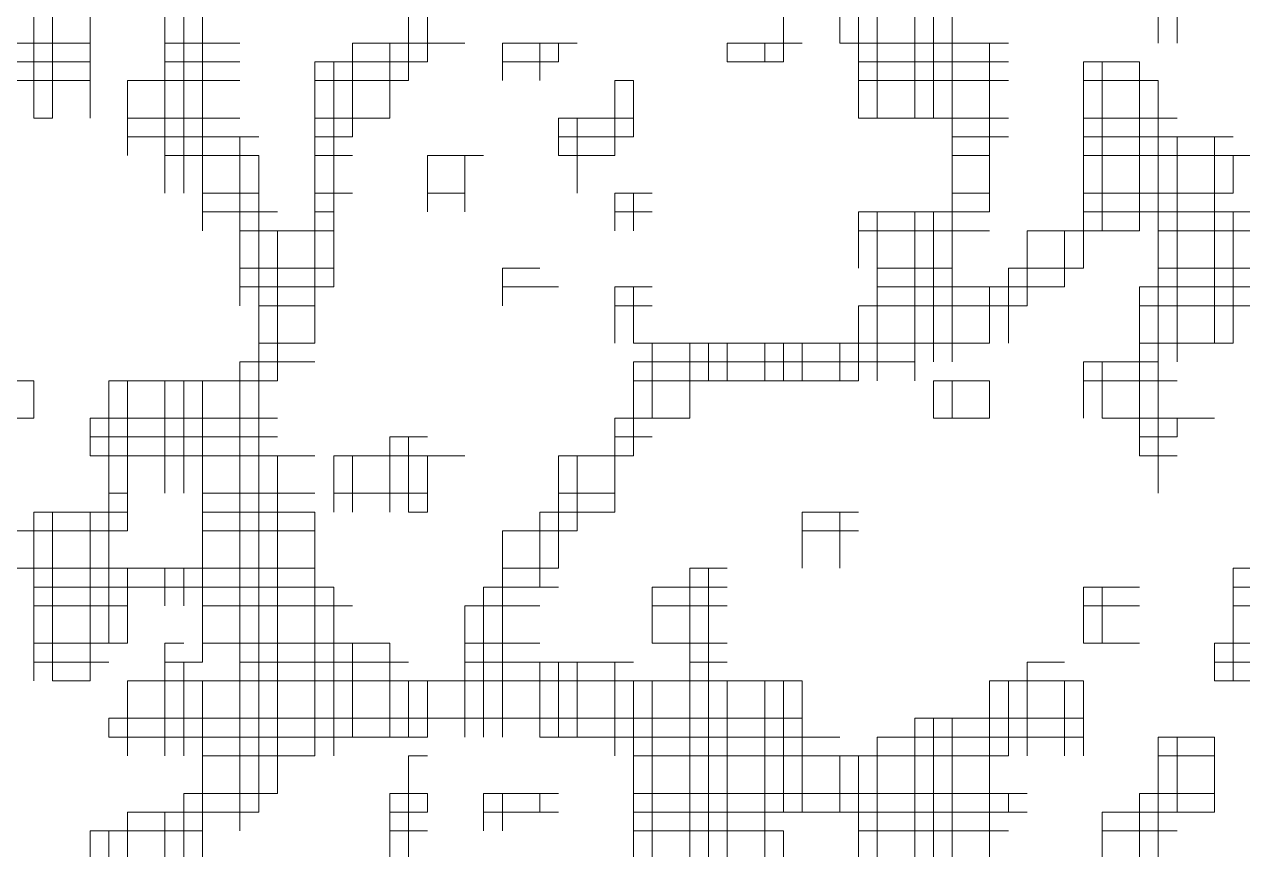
# Model space of a CAD drawing. Header units: millimetres. Extents: x 13268 to 164478, y 289082 to 363688.
# Drawn here: x 84923 to 86279, y 351152 to 352070 of the extents above; entities that cross this region are included whole.
import ezdxf

# ---------------------------------------------------------------- set-up
doc = ezdxf.new("R2010")
doc.units = ezdxf.units.MM

# ---------------------------------------------------------------- blocks, each defined once
blk = doc.blocks.new('A$C010A7659')
at = {"lineweight": 0}
for points in [[(2840.15, 2997.48), (2840.15, 2815.31)], [(2848.43, 2997.48), (2848.43, 2815.31)], [(2856.71, 2997.48), (2856.71, 2798.75)], [(2856.71, 2997.48), (2856.71, 2815.31)], [(3187.93, 2997.48), (3187.93, 2782.19)], [(3179.65, 2980.92), (3179.65, 2848.43)], [(3187.93, 2980.92), (3187.93, 2840.15)], [(3154.81, 2964.36), (3154.81, 2848.43)], [(3171.37, 2964.36), (3171.37, 2848.43)], [(3171.37, 2964.36), (3171.37, 2848.43)], [(3146.53, 2947.8), (3146.53, 2848.43)], [(2782.19, 2939.52), (2782.19, 2848.43)], [(2782.19, 2939.52), (2782.19, 2848.43)], [(3138.25, 2939.52), (3138.25, 2881.56)], [(3146.53, 2939.52), (3146.53, 2848.43)], [(2790.47, 2931.24), (2790.47, 2848.43)], [(2807.03, 2931.24), (2807.03, 2881.56)], [(2807.03, 2931.24), (2807.03, 2848.43)], [(3279.01, 2914.68), (3279.01, 2881.56)], [(3287.29, 2914.68), (3287.29, 2881.56)], [(2947.8, 2898.12), (2947.8, 2864.99)], [(2956.08, 2898.12), (2956.08, 2873.27)], [(3113.4, 2898.12), (3113.4, 2873.27)], [(2492.38, 2881.56), (2807.03, 2881.56)], [(2757.35, 2881.56), (2807.03, 2881.56)], [(2840.15, 2881.56), (2840.15, 2815.31)], [(2840.15, 2881.56), (2873.28, 2881.56)], [(2840.15, 2881.56), (2873.28, 2881.56)], [(2922.96, 2881.56), (2922.96, 2840.15)], [(2922.96, 2881.56), (2972.64, 2881.56)], [(2939.52, 2881.56), (2939.52, 2848.43)], [(2939.52, 2881.56), (2939.52, 2848.43)], [(2939.52, 2881.56), (2972.64, 2881.56)], [(2956.08, 2881.56), (2956.08, 2873.27)], [(2989.2, 2881.56), (2989.2, 2864.99)], [(2989.2, 2881.56), (3022.32, 2881.56)], [(2989.2, 2881.56), (3014.04, 2881.56)], [(3005.76, 2881.56), (3005.76, 2864.99)], [(3014.04, 2881.56), (3014.04, 2873.27)], [(3014.04, 2881.56), (3014.04, 2873.27)], [(3088.56, 2881.56), (3088.56, 2873.27)], [(3088.56, 2881.56), (3121.69, 2881.56)], [(3088.56, 2881.56), (3121.69, 2881.56)], [(3105.12, 2881.56), (3105.12, 2873.27)], [(3113.4, 2881.56), (3113.4, 2873.27)], [(3138.25, 2881.56), (3204.49, 2881.56)], [(3146.53, 2881.56), (3212.77, 2881.56)], [(3204.49, 2881.56), (3204.49, 2831.87)], [(3204.49, 2881.56), (3204.49, 2807.03)], [(2393.02, 2873.27), (2807.03, 2873.27)], [(2707.67, 2873.27), (2807.03, 2873.27)], [(2840.15, 2873.27), (2873.28, 2873.27)], [(2840.15, 2873.27), (2873.28, 2873.27)], [(2906.4, 2873.27), (2906.4, 2765.63)], [(2906.4, 2873.27), (2956.08, 2873.27)], [(2914.68, 2873.27), (2914.68, 2807.03)], [(2914.68, 2873.27), (2914.68, 2773.91)], [(2914.68, 2873.27), (2956.08, 2873.27)], [(2989.2, 2873.27), (3014.04, 2873.27)], [(2989.2, 2873.27), (3014.04, 2873.27)], [(3088.56, 2873.27), (3113.4, 2873.27)], [(3146.53, 2873.27), (3212.77, 2873.27)], [(3146.53, 2873.27), (3212.77, 2873.27)], [(3245.89, 2873.27), (3245.89, 2782.19)], [(3245.89, 2873.27), (3270.73, 2873.27)], [(3254.17, 2873.27), (3254.17, 2798.75)], [(3270.73, 2873.27), (3270.73, 2798.75)], [(2724.23, 2864.99), (2807.03, 2864.99)], [(2823.59, 2864.99), (2823.59, 2831.87)], [(2823.59, 2864.99), (2873.28, 2864.99)], [(2906.4, 2864.99), (2906.4, 2831.87)], [(2906.4, 2864.99), (2947.8, 2864.99)], [(3038.88, 2864.99), (3038.88, 2831.87)], [(3038.88, 2864.99), (3038.88, 2831.87)], [(3038.88, 2864.99), (3047.16, 2864.99)], [(3047.16, 2864.99), (3047.16, 2840.15)], [(3146.53, 2864.99), (3212.77, 2864.99)], [(3245.89, 2864.99), (3245.89, 2848.43)], [(3245.89, 2864.99), (3279.01, 2864.99)], [(3270.73, 2864.99), (3270.73, 2798.75)], [(3279.01, 2864.99), (3279.01, 2798.75)], [(2782.19, 2848.43), (2790.47, 2848.43)], [(2823.59, 2848.43), (2873.28, 2848.43)], [(2823.59, 2848.43), (2873.28, 2848.43)], [(2906.4, 2848.43), (2939.52, 2848.43)], [(2906.4, 2848.43), (2939.52, 2848.43)], [(3014.04, 2848.43), (3014.04, 2831.87)], [(3014.04, 2848.43), (3047.16, 2848.43)], [(3022.32, 2848.43), (3022.32, 2815.31)], [(3022.32, 2848.43), (3047.16, 2848.43)], [(3146.53, 2848.43), (3212.77, 2848.43)], [(3187.93, 2848.43), (3212.77, 2848.43)], [(3245.89, 2848.43), (3287.29, 2848.43)], [(3245.89, 2848.43), (3279.01, 2848.43)], [(3279.01, 2848.43), (3279.01, 2740.79)], [(2823.59, 2840.15), (2881.56, 2840.15)], [(2873.28, 2840.15), (2873.28, 2765.63)], [(2906.4, 2840.15), (2922.96, 2840.15)], [(3014.04, 2840.15), (3047.16, 2840.15)], [(3187.93, 2840.15), (3212.77, 2840.15)], [(3245.89, 2840.15), (3312.13, 2840.15)], [(3287.29, 2840.15), (3287.29, 2740.79)], [(3303.85, 2840.15), (3303.85, 2749.07)], [(3303.85, 2840.15), (3303.85, 2749.07)], [(2840.15, 2831.87), (2881.56, 2831.87)], [(2840.15, 2831.87), (2881.56, 2831.87)], [(2881.56, 2831.87), (2881.56, 2542.06)], [(2906.4, 2831.87), (2922.96, 2831.87)], [(2906.4, 2831.87), (2922.96, 2831.87)], [(2956.08, 2831.87), (2956.08, 2807.03)], [(2956.08, 2831.87), (2956.08, 2815.31)], [(2956.08, 2831.87), (2980.92, 2831.87)], [(2956.08, 2831.87), (2980.92, 2831.87)], [(2972.64, 2831.87), (2972.64, 2815.31)], [(2972.64, 2831.87), (2972.64, 2807.03)], [(3014.04, 2831.87), (3038.88, 2831.87)], [(3022.32, 2831.87), (3038.88, 2831.87)], [(3187.93, 2831.87), (3204.49, 2831.87)], [(3187.93, 2831.87), (3204.49, 2831.87)], [(3245.89, 2831.87), (3245.89, 2782.19)], [(3245.89, 2831.87), (3320.41, 2831.87)], [(3245.89, 2831.87), (3320.41, 2831.87)], [(3312.13, 2831.87), (3312.13, 2815.31)], [(2856.71, 2815.31), (2881.56, 2815.31)], [(2906.4, 2815.31), (2906.4, 2749.07)], [(2906.4, 2815.31), (2922.96, 2815.31)], [(2956.08, 2815.31), (2972.64, 2815.31)], [(3038.88, 2815.31), (3038.88, 2798.75)], [(3038.88, 2815.31), (3055.44, 2815.31)], [(3047.16, 2815.31), (3047.16, 2807.03)], [(3047.16, 2815.31), (3047.16, 2798.75)], [(3187.93, 2815.31), (3187.93, 2740.79)], [(3187.93, 2815.31), (3204.49, 2815.31)], [(3245.89, 2815.31), (3312.13, 2815.31)], [(2856.71, 2807.03), (2889.84, 2807.03)], [(2856.71, 2807.03), (2881.56, 2807.03)], [(2881.56, 2807.03), (2881.56, 2542.06)], [(2906.4, 2807.03), (2914.68, 2807.03)], [(2906.4, 2807.03), (2914.68, 2807.03)], [(3038.88, 2807.03), (3047.16, 2807.03)], [(3038.88, 2807.03), (3055.44, 2807.03)], [(3146.53, 2807.03), (3146.53, 2782.19)], [(3146.53, 2807.03), (3146.53, 2798.75)], [(3146.53, 2807.03), (3204.49, 2807.03)], [(3146.53, 2807.03), (3204.49, 2807.03)], [(3154.81, 2807.03), (3154.81, 2732.51)], [(3171.37, 2807.03), (3171.37, 2740.79)], [(3171.37, 2807.03), (3171.37, 2732.51)], [(3179.65, 2807.03), (3179.65, 2740.79)], [(3245.89, 2807.03), (3320.41, 2807.03)], [(3245.89, 2807.03), (3312.13, 2807.03)], [(3312.13, 2807.03), (3312.13, 2749.07)], [(2873.28, 2798.75), (2914.68, 2798.75)], [(2873.28, 2798.75), (2914.68, 2798.75)], [(2889.84, 2798.75), (2889.84, 2732.51)], [(3146.53, 2798.75), (3204.49, 2798.75)], [(3146.53, 2798.75), (3204.49, 2798.75)], [(3221.05, 2798.75), (3221.05, 2773.91)], [(3221.05, 2798.75), (3254.17, 2798.75)], [(3237.61, 2798.75), (3237.61, 2773.91)], [(3237.61, 2798.75), (3270.73, 2798.75)], [(3279.01, 2798.75), (3320.41, 2798.75)], [(3279.01, 2798.75), (3320.41, 2798.75)], [(2873.28, 2782.19), (2914.68, 2782.19)], [(2989.2, 2782.19), (2989.2, 2765.63)], [(2989.2, 2782.19), (3005.76, 2782.19)], [(3154.81, 2782.19), (3187.93, 2782.19)], [(3212.77, 2782.19), (3212.77, 2749.07)], [(3212.77, 2782.19), (3245.89, 2782.19)], [(3221.05, 2782.19), (3221.05, 2765.63)], [(3279.01, 2782.19), (3279.01, 2682.83)], [(3279.01, 2782.19), (3320.41, 2782.19)], [(2873.28, 2773.91), (2914.68, 2773.91)], [(2873.28, 2773.91), (2914.68, 2773.91)], [(2989.2, 2773.91), (3005.76, 2773.91)], [(2989.2, 2773.91), (3014.04, 2773.91)], [(3038.88, 2773.91), (3038.88, 2749.07)], [(3038.88, 2773.91), (3055.44, 2773.91)], [(3038.88, 2773.91), (3055.44, 2773.91)], [(3047.16, 2773.91), (3047.16, 2749.07)], [(3047.16, 2773.91), (3047.16, 2749.07)], [(3154.81, 2773.91), (3221.05, 2773.91)], [(3154.81, 2773.91), (3187.93, 2773.91)], [(3187.93, 2773.91), (3187.93, 2740.79)], [(3204.49, 2773.91), (3204.49, 2749.07)], [(3204.49, 2773.91), (3204.49, 2749.07)], [(3204.49, 2773.91), (3237.61, 2773.91)], [(3270.73, 2773.91), (3270.73, 2699.39)], [(3270.73, 2773.91), (3270.73, 2707.67)], [(3270.73, 2773.91), (3320.41, 2773.91)], [(3270.73, 2773.91), (3320.41, 2773.91)], [(2881.56, 2765.63), (2906.4, 2765.63)], [(3038.88, 2765.63), (3055.44, 2765.63)], [(3146.53, 2765.63), (3146.53, 2732.51)], [(3146.53, 2765.63), (3146.53, 2732.51)], [(3146.53, 2765.63), (3221.05, 2765.63)], [(3270.73, 2765.63), (3320.41, 2765.63)], [(2881.56, 2749.07), (2906.4, 2749.07)], [(2881.56, 2749.07), (2906.4, 2749.07)], [(3047.16, 2749.07), (3055.44, 2749.07)], [(3055.44, 2749.07), (3055.44, 2715.95)], [(3055.44, 2749.07), (3204.49, 2749.07)], [(3072, 2749.07), (3072, 2732.51)], [(3072, 2749.07), (3072, 2715.95)], [(3080.28, 2749.07), (3080.28, 2732.51)], [(3088.56, 2749.07), (3088.56, 2732.51)], [(3088.56, 2749.07), (3088.56, 2732.51)], [(3105.12, 2749.07), (3105.12, 2732.51)], [(3113.4, 2749.07), (3113.4, 2732.51)], [(3113.4, 2749.07), (3113.4, 2732.51)], [(3121.69, 2749.07), (3121.69, 2732.51)], [(3121.69, 2749.07), (3121.69, 2732.51)], [(3121.69, 2749.07), (3204.49, 2749.07)], [(3138.25, 2749.07), (3138.25, 2732.51)], [(3270.73, 2749.07), (3303.85, 2749.07)], [(3270.73, 2749.07), (3312.13, 2749.07)], [(2873.28, 2740.79), (2873.28, 2533.78)], [(2873.28, 2740.79), (2906.4, 2740.79)], [(3047.16, 2740.79), (3047.16, 2699.39)], [(3047.16, 2740.79), (3171.37, 2740.79)], [(3245.89, 2740.79), (3245.89, 2715.95)], [(3245.89, 2740.79), (3279.01, 2740.79)], [(3254.17, 2740.79), (3254.17, 2715.95)], [(2749.07, 2732.51), (2782.19, 2732.51)], [(2749.07, 2732.51), (2782.19, 2732.51)], [(2782.19, 2732.51), (2782.19, 2715.95)], [(2815.31, 2732.51), (2815.31, 2616.58)], [(2815.31, 2732.51), (2889.84, 2732.51)], [(2823.59, 2732.51), (2823.59, 2682.83)], [(2823.59, 2732.51), (2823.59, 2666.27)], [(2823.59, 2732.51), (2840.15, 2732.51)], [(2840.15, 2732.51), (2840.15, 2682.83)], [(2840.15, 2732.51), (2840.15, 2682.83)], [(2848.43, 2732.51), (2848.43, 2682.83)], [(2856.71, 2732.51), (2856.71, 2608.3)], [(2856.71, 2732.51), (2856.71, 2674.55)], [(2856.71, 2732.51), (2889.84, 2732.51)], [(3047.16, 2732.51), (3047.16, 2699.39)], [(3047.16, 2732.51), (3072, 2732.51)], [(3047.16, 2732.51), (3146.53, 2732.51)], [(3179.65, 2732.51), (3179.65, 2715.95)], [(3179.65, 2732.51), (3204.49, 2732.51)], [(3187.93, 2732.51), (3187.93, 2715.95)], [(3187.93, 2732.51), (3187.93, 2715.95)], [(3187.93, 2732.51), (3204.49, 2732.51)], [(3204.49, 2732.51), (3204.49, 2715.95)], [(3245.89, 2732.51), (3287.29, 2732.51)], [(3245.89, 2732.51), (3279.01, 2732.51)], [(3279.01, 2732.51), (3279.01, 2699.39)], [(2616.58, 2715.95), (2782.19, 2715.95)], [(2807.03, 2715.95), (2807.03, 2699.39)], [(2807.03, 2715.95), (2889.84, 2715.95)], [(2807.03, 2715.95), (2889.84, 2715.95)], [(3038.88, 2715.95), (3038.88, 2682.83)], [(3038.88, 2715.95), (3038.88, 2674.55)], [(3038.88, 2715.95), (3055.44, 2715.95)], [(3038.88, 2715.95), (3072, 2715.95)], [(3179.65, 2715.95), (3204.49, 2715.95)], [(3254.17, 2715.95), (3287.29, 2715.95)], [(3270.73, 2715.95), (3303.85, 2715.95)], [(3287.29, 2715.95), (3287.29, 2707.67)], [(2807.03, 2707.67), (2889.84, 2707.67)], [(2939.52, 2707.67), (2939.52, 2674.55)], [(2939.52, 2707.67), (2939.52, 2674.55)], [(2939.52, 2707.67), (2956.08, 2707.67)], [(2947.8, 2707.67), (2947.8, 2674.55)], [(3038.88, 2707.67), (3055.44, 2707.67)], [(3270.73, 2707.67), (3287.29, 2707.67)], [(2807.03, 2699.39), (2889.84, 2699.39)], [(2815.31, 2699.39), (2906.4, 2699.39)], [(2889.84, 2699.39), (2889.84, 2550.34)], [(2914.68, 2699.39), (2914.68, 2674.55)], [(2914.68, 2699.39), (2972.64, 2699.39)], [(2914.68, 2699.39), (2956.08, 2699.39)], [(2922.96, 2699.39), (2922.96, 2674.55)], [(2956.08, 2699.39), (2956.08, 2682.83)], [(2956.08, 2699.39), (2956.08, 2674.55)], [(3014.04, 2699.39), (3014.04, 2649.71)], [(3014.04, 2699.39), (3047.16, 2699.39)], [(3022.32, 2699.39), (3022.32, 2666.27)], [(3022.32, 2699.39), (3047.16, 2699.39)], [(3270.73, 2699.39), (3287.29, 2699.39)], [(2815.31, 2682.83), (2823.59, 2682.83)], [(2856.71, 2682.83), (2906.4, 2682.83)], [(2914.68, 2682.83), (2956.08, 2682.83)], [(3014.04, 2682.83), (3014.04, 2649.71)], [(3014.04, 2682.83), (3038.88, 2682.83)], [(2782.19, 2674.55), (2782.19, 2600.02)], [(2782.19, 2674.55), (2823.59, 2674.55)], [(2790.47, 2674.55), (2790.47, 2600.02)], [(2807.03, 2674.55), (2807.03, 2600.02)], [(2807.03, 2674.55), (2807.03, 2600.02)], [(2807.03, 2674.55), (2823.59, 2674.55)], [(2856.71, 2674.55), (2906.4, 2674.55)], [(2856.71, 2674.55), (2906.4, 2674.55)], [(2906.4, 2674.55), (2906.4, 2566.9)], [(2947.8, 2674.55), (2956.08, 2674.55)], [(3005.76, 2674.55), (3005.76, 2641.43)], [(3005.76, 2674.55), (3038.88, 2674.55)], [(3014.04, 2674.55), (3038.88, 2674.55)], [(3121.69, 2674.55), (3121.69, 2649.71)], [(3121.69, 2674.55), (3121.69, 2649.71)], [(3121.69, 2674.55), (3146.53, 2674.55)], [(3121.69, 2674.55), (3146.53, 2674.55)], [(3138.25, 2674.55), (3138.25, 2649.71)], [(2773.91, 2666.27), (2823.59, 2666.27)], [(2782.19, 2666.27), (2782.19, 2641.43)], [(2856.71, 2666.27), (2856.71, 2633.15)], [(2856.71, 2666.27), (2906.4, 2666.27)], [(2989.2, 2666.27), (2989.2, 2575.18)], [(2989.2, 2666.27), (3022.32, 2666.27)], [(3121.69, 2666.27), (3146.53, 2666.27)], [(2773.91, 2649.71), (2823.59, 2649.71)], [(2782.19, 2649.71), (2840.15, 2649.71)], [(2823.59, 2649.71), (2823.59, 2633.15)], [(2823.59, 2649.71), (2823.59, 2616.58)], [(2840.15, 2649.71), (2840.15, 2633.15)], [(2840.15, 2649.71), (2906.4, 2649.71)], [(2848.43, 2649.71), (2848.43, 2633.15)], [(2856.71, 2649.71), (2906.4, 2649.71)], [(2989.2, 2649.71), (2989.2, 2575.18)], [(2989.2, 2649.71), (3014.04, 2649.71)], [(2989.2, 2649.71), (3014.04, 2649.71)], [(3072, 2649.71), (3072, 2500.66)], [(3072, 2649.71), (3088.56, 2649.71)], [(3080.28, 2649.71), (3080.28, 2500.66)], [(3312.13, 2649.71), (3312.13, 2600.02)], [(3312.13, 2649.71), (3345.25, 2649.71)], [(2782.19, 2641.43), (2840.15, 2641.43)], [(2782.19, 2641.43), (2914.68, 2641.43)], [(2840.15, 2641.43), (2914.68, 2641.43)], [(2906.4, 2641.43), (2906.4, 2566.9)], [(2914.68, 2641.43), (2914.68, 2566.9)], [(2980.92, 2641.43), (2980.92, 2575.18)], [(2980.92, 2641.43), (3005.76, 2641.43)], [(2980.92, 2641.43), (3014.04, 2641.43)], [(3055.44, 2641.43), (3055.44, 2616.58)], [(3055.44, 2641.43), (3088.56, 2641.43)], [(3072, 2641.43), (3072, 2500.66)], [(3072, 2641.43), (3088.56, 2641.43)], [(3245.89, 2641.43), (3245.89, 2616.58)], [(3245.89, 2641.43), (3245.89, 2616.58)], [(3245.89, 2641.43), (3270.73, 2641.43)], [(3254.17, 2641.43), (3254.17, 2616.58)], [(3312.13, 2641.43), (3345.25, 2641.43)], [(3312.13, 2641.43), (3345.25, 2641.43)], [(2782.19, 2633.15), (2823.59, 2633.15)], [(2856.71, 2633.15), (2922.96, 2633.15)], [(2914.68, 2633.15), (2914.68, 2575.18)], [(2972.64, 2633.15), (2972.64, 2575.18)], [(2972.64, 2633.15), (3005.76, 2633.15)], [(3055.44, 2633.15), (3088.56, 2633.15)], [(3245.89, 2633.15), (3270.73, 2633.15)], [(3312.13, 2633.15), (3345.25, 2633.15)], [(2782.19, 2616.58), (2782.19, 2608.3)], [(2782.19, 2616.58), (2815.31, 2616.58)], [(2782.19, 2616.58), (2823.59, 2616.58)], [(2840.15, 2616.58), (2840.15, 2566.9)], [(2840.15, 2616.58), (2848.43, 2616.58)], [(2856.71, 2616.58), (2939.52, 2616.58)], [(2856.71, 2616.58), (2939.52, 2616.58)], [(2922.96, 2616.58), (2922.96, 2575.18)], [(2939.52, 2616.58), (2939.52, 2575.18)], [(2972.64, 2616.58), (3005.76, 2616.58)], [(2972.64, 2616.58), (3005.76, 2616.58)], [(3055.44, 2616.58), (3088.56, 2616.58)], [(3072, 2616.58), (3088.56, 2616.58)], [(3245.89, 2616.58), (3270.73, 2616.58)], [(3303.85, 2616.58), (3303.85, 2600.02)], [(3303.85, 2616.58), (3336.97, 2616.58)], [(3303.85, 2616.58), (3336.97, 2616.58)], [(2782.19, 2608.3), (2815.31, 2608.3)], [(2840.15, 2608.3), (2840.15, 2566.9)], [(2840.15, 2608.3), (2856.71, 2608.3)], [(2848.43, 2608.3), (2848.43, 2566.9)], [(2873.28, 2608.3), (2947.8, 2608.3)], [(2939.52, 2608.3), (2939.52, 2575.18)], [(2972.64, 2608.3), (2972.64, 2575.18)], [(2972.64, 2608.3), (3047.16, 2608.3)], [(3005.76, 2608.3), (3005.76, 2575.18)], [(3014.04, 2608.3), (3014.04, 2575.18)], [(3014.04, 2608.3), (3014.04, 2575.18)], [(3022.32, 2608.3), (3022.32, 2575.18)], [(3038.88, 2608.3), (3038.88, 2566.9)], [(3038.88, 2608.3), (3038.88, 2575.18)], [(3072, 2608.3), (3088.56, 2608.3)], [(3221.05, 2608.3), (3221.05, 2566.9)], [(3221.05, 2608.3), (3221.05, 2566.9)], [(3221.05, 2608.3), (3237.61, 2608.3)], [(3303.85, 2608.3), (3345.25, 2608.3)], [(2790.47, 2600.02), (2807.03, 2600.02)], [(2823.59, 2600.02), (2823.59, 2566.9)], [(2823.59, 2600.02), (2823.59, 2566.9)], [(2823.59, 2600.02), (3121.69, 2600.02)], [(2823.59, 2600.02), (2856.71, 2600.02)], [(2856.71, 2600.02), (2856.71, 2533.78)], [(2856.71, 2600.02), (2856.71, 2517.22)], [(2856.71, 2600.02), (3047.16, 2600.02)], [(2947.8, 2600.02), (2947.8, 2575.18)], [(2956.08, 2600.02), (2956.08, 2575.18)], [(2956.08, 2600.02), (2956.08, 2575.18)], [(3047.16, 2600.02), (3047.16, 2508.94)], [(3047.16, 2600.02), (3047.16, 2566.9)], [(3055.44, 2600.02), (3055.44, 2508.94)], [(3072, 2600.02), (3088.56, 2600.02)], [(3088.56, 2600.02), (3088.56, 2409.58)], [(3088.56, 2600.02), (3088.56, 2484.1)], [(3105.12, 2600.02), (3105.12, 2434.42)], [(3113.4, 2600.02), (3113.4, 2542.06)], [(3113.4, 2600.02), (3113.4, 2542.06)], [(3113.4, 2600.02), (3121.69, 2600.02)], [(3121.69, 2600.02), (3121.69, 2542.06)], [(3204.49, 2600.02), (3204.49, 2517.22)], [(3204.49, 2600.02), (3245.89, 2600.02)], [(3212.77, 2600.02), (3212.77, 2566.9)], [(3212.77, 2600.02), (3245.89, 2600.02)], [(3237.61, 2600.02), (3237.61, 2566.9)], [(3245.89, 2600.02), (3245.89, 2566.9)], [(3303.85, 2600.02), (3378.38, 2600.02)], [(2815.31, 2583.46), (2815.31, 2575.18)], [(2815.31, 2583.46), (3121.69, 2583.46)], [(3171.37, 2583.46), (3171.37, 2500.66)], [(3171.37, 2583.46), (3204.49, 2583.46)], [(3179.65, 2583.46), (3179.65, 2500.66)], [(3187.93, 2583.46), (3187.93, 2500.66)], [(3187.93, 2583.46), (3187.93, 2500.66)], [(3204.49, 2583.46), (3245.89, 2583.46)], [(2815.31, 2575.18), (2956.08, 2575.18)], [(2823.59, 2575.18), (2914.68, 2575.18)], [(3005.76, 2575.18), (3121.69, 2575.18)], [(3038.88, 2575.18), (3138.25, 2575.18)], [(3121.69, 2575.18), (3121.69, 2542.06)], [(3154.81, 2575.18), (3154.81, 2500.66)], [(3154.81, 2575.18), (3245.89, 2575.18)], [(3171.37, 2575.18), (3171.37, 2500.66)], [(3171.37, 2575.18), (3245.89, 2575.18)], [(3204.49, 2575.18), (3204.49, 2508.94)], [(3279.01, 2575.18), (3279.01, 2467.54)], [(3279.01, 2575.18), (3303.85, 2575.18)], [(3287.29, 2575.18), (3287.29, 2542.06)], [(3287.29, 2575.18), (3303.85, 2575.18)], [(3303.85, 2575.18), (3303.85, 2542.06)], [(2856.71, 2566.9), (2906.4, 2566.9)], [(2856.71, 2566.9), (2906.4, 2566.9)], [(2947.8, 2566.9), (2947.8, 2517.22)], [(2947.8, 2566.9), (2956.08, 2566.9)], [(3047.16, 2566.9), (3212.77, 2566.9)], [(3047.16, 2566.9), (3212.77, 2566.9)], [(3138.25, 2566.9), (3138.25, 2542.06)], [(3146.53, 2566.9), (3146.53, 2500.66)], [(3146.53, 2566.9), (3146.53, 2484.1)], [(3279.01, 2566.9), (3303.85, 2566.9)], [(3279.01, 2566.9), (3303.85, 2566.9)], [(2848.43, 2550.34), (2848.43, 2517.22)], [(2848.43, 2550.34), (2889.84, 2550.34)], [(2939.52, 2550.34), (2939.52, 2517.22)], [(2939.52, 2550.34), (2956.08, 2550.34)], [(2956.08, 2550.34), (2956.08, 2542.06)], [(2980.92, 2550.34), (2980.92, 2533.78)], [(2980.92, 2550.34), (3014.04, 2550.34)], [(2989.2, 2550.34), (2989.2, 2533.78)], [(2989.2, 2550.34), (2989.2, 2533.78)], [(3005.76, 2550.34), (3005.76, 2542.06)], [(3047.16, 2550.34), (3221.05, 2550.34)], [(3212.77, 2550.34), (3212.77, 2542.06)], [(3270.73, 2550.34), (3270.73, 2467.54)], [(3270.73, 2550.34), (3303.85, 2550.34)], [(3279.01, 2550.34), (3279.01, 2467.54)], [(2823.59, 2542.06), (2823.59, 2517.22)], [(2823.59, 2542.06), (2823.59, 2508.94)], [(2823.59, 2542.06), (2881.56, 2542.06)], [(2840.15, 2542.06), (2840.15, 2517.22)], [(2840.15, 2542.06), (2840.15, 2517.22)], [(2840.15, 2542.06), (2881.56, 2542.06)], [(2939.52, 2542.06), (2939.52, 2533.78)], [(2939.52, 2542.06), (2956.08, 2542.06)], [(2939.52, 2542.06), (2956.08, 2542.06)], [(2980.92, 2542.06), (3005.76, 2542.06)], [(2980.92, 2542.06), (3014.04, 2542.06)], [(3047.16, 2542.06), (3047.16, 2517.22)], [(3047.16, 2542.06), (3113.4, 2542.06)], [(3047.16, 2542.06), (3221.05, 2542.06)], [(3146.53, 2542.06), (3212.77, 2542.06)], [(3254.17, 2542.06), (3254.17, 2517.22)], [(3254.17, 2542.06), (3287.29, 2542.06)], [(3270.73, 2542.06), (3270.73, 2500.66)], [(3270.73, 2542.06), (3303.85, 2542.06)], [(2807.03, 2533.78), (2807.03, 2500.66)], [(2807.03, 2533.78), (2856.71, 2533.78)], [(2815.31, 2533.78), (2815.31, 2508.94)], [(2939.52, 2533.78), (2956.08, 2533.78)], [(3047.16, 2533.78), (3113.4, 2533.78)], [(3113.4, 2533.78), (3113.4, 2434.42)], [(3146.53, 2533.78), (3212.77, 2533.78)], [(3254.17, 2533.78), (3287.29, 2533.78)]]:
    blk.add_lwpolyline(points, dxfattribs=at)
blk = doc.blocks.new('A$C450614AE')
at = {"xscale": 1.5, "yscale": 1.5, "zscale": 1.5}
blk.add_blockref('A$C010A7659', (0, 0), dxfattribs=at)

msp = doc.modelspace()

# ---------------------------------------------------------------- block references
at = {"xscale": 1.68, "yscale": 1.68, "zscale": 1.68}
msp.add_blockref('A$C450614AE', (77922.1, 344787.3), dxfattribs=at)

doc.saveas('drawing.dxf')
